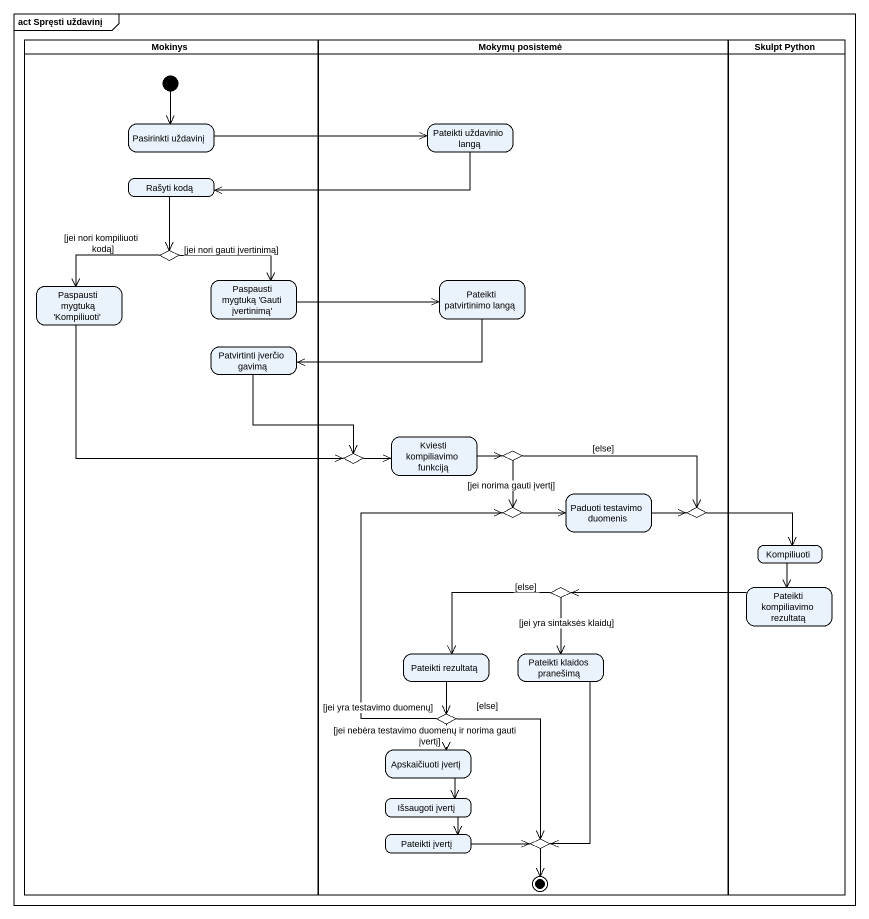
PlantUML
@startuml
mainframe act Spręsti uždavinį
hide empty description
state Mokinys <<partition>> {
  state "Pasirinkti uždavinį" as Pasirinkti_uždavinį
  state "Rašyti kodą" as Rašyti_kodą
  state choice1 <<choice>>
  state "Paspausti mygtuką 'Kompiliuoti'" as Paspausti_mygtuką
  state "Paspausti mygtuką 'Gauti įvertinimą'" as Paspausti_mygtuką_Gauti
  state "Patvirtinti įverčio gavimą" as Patvirtinti_įverčio_gavimą
  [*] --> Pasirinkti_uždavinį
}
state "Mokymų posistemė" as Mokymų_posistemė <<partition>> {
  state "Pateikti uždavinio langą" as Pateikti_uždavinio_langą
  state "Pateikti patvirtinimo langą" as Pateikti_patvirtinimo_langą
  state "Kviesti kompiliavimo funkciją" as Kviesti_kompiliavimo
  state choice2 <<choice>>
  state choice3 <<choice>>
  state choice4 <<choice>>
  state "Paduoti testavimo duomenis" as Paduoti_testavimo_duomenis
  state choice5 <<choice>>
  state choice6 <<choice>>
  state "Pateikti rezultatą" as Pateikti_rezultatą
  state "Pateikti klaidos pranešimą" as Pateikti_klaidos_pranešimą
  state choice7 <<choice>>
  state "Apskaičiuoti įvertį" as Apskaičiuoti_įvertį
  state "Išsaugoti įvertį" as Išsaugoti_įvertį
  state "Pateikti įvertį" as Pateikti_įvertį
  state choice8 <<choice>>
  choice8 --> [*]
}
state "Skulpt Python" as Skulpt_Python <<partition>> {
  state Kompiliuoti
  state "Pateikti kompiliavimo rezultatą" as Pateikti_kompiliavimo
}
Pasirinkti_uždavinį -right-> Pateikti_uždavinio_langą
Pateikti_uždavinio_langą -left-> Rašyti_kodą
Rašyti_kodą --> choice1
choice1 -left-> Paspausti_mygtuką : [jei nori kompiliuoti kodą]
choice1 -right-> Paspausti_mygtuką_Gauti : [jei nori gauti įvertinimą]
Paspausti_mygtuką -right-> choice2
Paspausti_mygtuką_Gauti -right-> Pateikti_patvirtinimo_langą
Pateikti_patvirtinimo_langą -left-> Patvirtinti_įverčio_gavimą
Patvirtinti_įverčio_gavimą --> choice2
Kviesti_kompiliavimo -right-> choice3
choice2 -right-> Kviesti_kompiliavimo
choice3 --> choice4 : [jei norima gauti įvertį]
choice3 -right-> choice5 : [else]
choice4 -right-> Paduoti_testavimo_duomenis : [jei yra testavimo duomenų]
Paduoti_testavimo_duomenis -right-> choice5
choice5 -right-> Kompiliuoti
Kompiliuoti --> Pateikti_kompiliavimo
choice6 --> Pateikti_rezultatą : [else]
choice6 --> Pateikti_klaidos_pranešimą : [jei yra sintaksės klaidų]
Pateikti_kompiliavimo -left-> choice6
Pateikti_rezultatą --> choice7
Pateikti_klaidos_pranešimą --> choice8
choice7 -up-> choice4
choice7 --> Apskaičiuoti_įvertį : [jei nebėra testavimo duomenų ir norima gauti įvertį]
choice7 --> choice8 : [else]
Apskaičiuoti_įvertį --> Išsaugoti_įvertį
Išsaugoti_įvertį --> Pateikti_įvertį
Pateikti_įvertį -right-> choice8
@enduml
